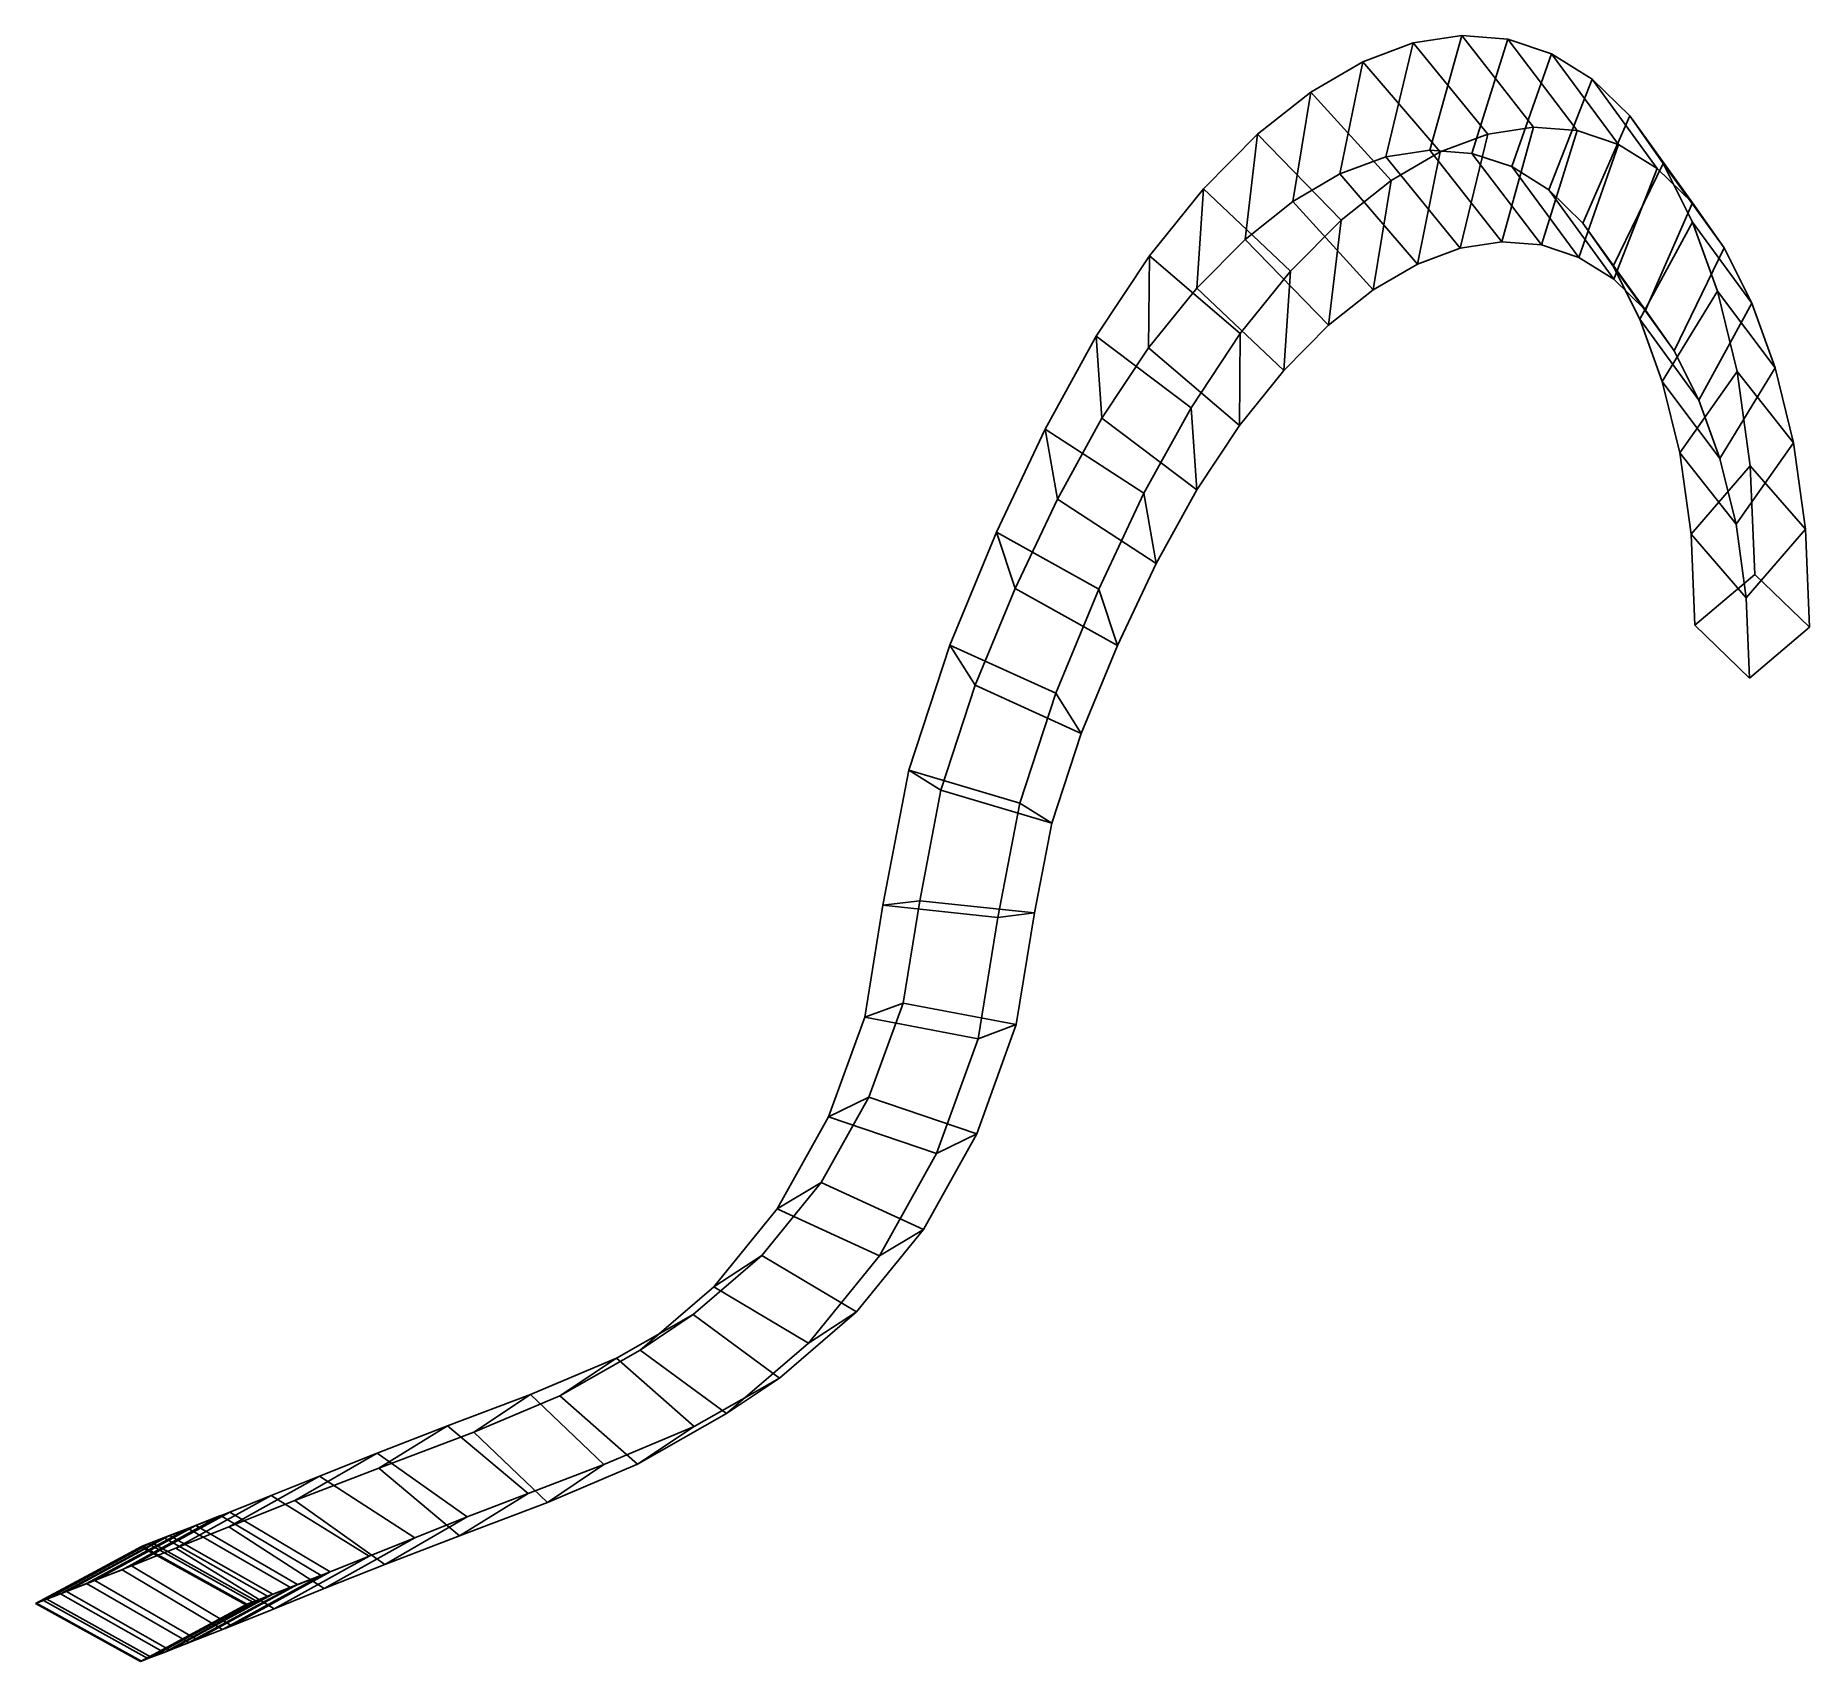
# Model space of a CAD drawing. Header units: inches. Extents: x -31 to 340, y -18 to 322.
import ezdxf

# ---------------------------------------------------------------- set-up
doc = ezdxf.new("R2010")
doc.units = ezdxf.units.IN
doc.header["$LTSCALE"] = 0.03937
doc.header["$MEASUREMENT"] = 0
doc.layers.add('Default', color=7, linetype='Continuous')

msp = doc.modelspace()

# ---------------------------------------------------------------- linework, layer by layer
at = {"layer": 'Default'}
for p, q in [((246.11, 316.53, 251.46), (256.65, 320.45, 228.12)), ((256.65, 320.45, 228.12), (250.9, 296.64, 222.84)), ((256.65, 320.45, 228.12), (266.79, 322.01, 204.38)), ((272.24, 301.38, 232.75), (256.65, 320.45, 228.12)), ((266.79, 322.01, 204.38), (260.13, 298.06, 201.23)), ((266.79, 322.01, 204.38), (276.45, 321.25, 180.45)), ((281.82, 302.86, 210.31), (266.79, 322.01, 204.38)), ((276.45, 321.25, 180.45), (268.94, 297.36, 179.41)), ((276.45, 321.25, 180.45), (285.57, 318.21, 156.49)), ((290.96, 302.14, 187.66), (276.45, 321.25, 180.45)), ((235.25, 310.18, 274.19), (246.11, 316.53, 251.46)), ((246.11, 316.53, 251.46), (241.34, 293.07, 244.03)), ((262.29, 297.68, 254.78), (246.11, 316.53, 251.46)), ((285.57, 318.21, 156.49), (277.26, 294.59, 157.55)), ((285.57, 318.21, 156.49), (294.09, 312.87, 132.66)), ((299.6, 299.25, 164.98), (285.57, 318.21, 156.49)), ((294.09, 312.87, 132.66), (285.01, 289.73, 135.87)), ((294.09, 312.87, 132.66), (301.91, 305.23, 109.17)), ((307.65, 294.21, 142.46), (294.09, 312.87, 132.66)), ((224.13, 301.35, 296.05), (235.25, 310.18, 274.19)), ((235.25, 310.18, 274.19), (231.51, 287.33, 264.6)), ((252.06, 291.7, 276.2), (235.25, 310.18, 274.19)), ((301.91, 305.23, 109.17), (292.11, 282.79, 114.54)), ((301.91, 305.23, 109.17), (308.93, 295.26, 86.25)), ((315.03, 287, 120.28), (301.91, 305.23, 109.17)), ((212.83, 289.96, 316.76), (224.13, 301.35, 296.05)), ((224.13, 301.35, 296.05), (221.5, 279.38, 284.28)), ((241.6, 283.39, 296.75), (224.13, 301.35, 296.05)), ((262.29, 297.68, 254.78), (272.24, 301.38, 232.75)), ((266.49, 277.57, 227.47), (272.24, 301.38, 232.75)), ((272.24, 301.38, 232.75), (281.82, 302.86, 210.31)), ((275.17, 278.9, 207.16), (281.82, 302.86, 210.31)), ((281.82, 302.86, 210.31), (290.96, 302.14, 187.66)), ((283.46, 278.25, 186.62), (290.96, 302.14, 187.66)), ((290.96, 302.14, 187.66), (299.6, 299.25, 164.98)), ((260.13, 298.06, 201.23), (250.9, 296.64, 222.84)), ((252.06, 291.7, 276.2), (262.29, 297.68, 254.78)), ((257.52, 274.22, 247.36), (262.29, 297.68, 254.78)), ((268.94, 297.36, 179.41), (260.13, 298.06, 201.23)), ((260.13, 298.06, 201.23), (275.17, 278.9, 207.16)), ((277.26, 294.59, 157.55), (268.94, 297.36, 179.41)), ((268.94, 297.36, 179.41), (283.46, 278.25, 186.62)), ((291.29, 275.63, 166.05), (299.6, 299.25, 164.98)), ((299.6, 299.25, 164.98), (307.65, 294.21, 142.46)), ((241.34, 293.07, 244.03), (231.51, 287.33, 264.6)), ((250.9, 296.64, 222.84), (241.34, 293.07, 244.03)), ((241.34, 293.07, 244.03), (257.52, 274.22, 247.36)), ((250.9, 296.64, 222.84), (266.49, 277.57, 227.47)), ((285.01, 289.73, 135.87), (277.26, 294.59, 157.55)), ((277.26, 294.59, 157.55), (291.29, 275.63, 166.05)), ((308.93, 295.26, 86.25), (298.47, 273.77, 93.79)), ((298.58, 271.07, 145.66), (307.65, 294.21, 142.46)), ((307.65, 294.21, 142.46), (315.03, 287, 120.28)), ((308.93, 295.26, 86.25), (315.07, 283.02, 64.16)), ((321.66, 277.6, 98.68), (308.93, 295.26, 86.25)), ((201.51, 275.93, 336.03), (212.83, 289.96, 316.76)), ((212.83, 289.96, 316.76), (211.39, 269.19, 302.81)), ((231.02, 272.73, 316.15), (212.83, 289.96, 316.76)), ((241.6, 283.39, 296.75), (252.06, 291.7, 276.2)), ((248.31, 268.85, 266.61), (252.06, 291.7, 276.2)), ((292.11, 282.79, 114.54), (285.01, 289.73, 135.87)), ((285.01, 289.73, 135.87), (298.58, 271.07, 145.66)), ((231.51, 287.33, 264.6), (221.5, 279.38, 284.28)), ((231.51, 287.33, 264.6), (248.31, 268.85, 266.61)), ((305.24, 264.56, 125.66), (315.03, 287, 120.28)), ((315.03, 287, 120.28), (321.66, 277.6, 98.68)), ((231.02, 272.73, 316.15), (241.6, 283.39, 296.75)), ((238.97, 261.43, 284.98), (241.6, 283.39, 296.75)), ((298.47, 273.77, 93.79), (292.11, 282.79, 114.54)), ((292.11, 282.79, 114.54), (305.24, 264.56, 125.66)), ((315.07, 283.02, 64.16), (304.03, 262.7, 73.81)), ((315.07, 283.02, 64.16), (320.26, 268.59, 43.11)), ((327.44, 266.07, 77.87), (315.07, 283.02, 64.16)), ((221.5, 279.38, 284.28), (211.39, 269.19, 302.81)), ((221.5, 279.38, 284.28), (238.97, 261.43, 284.98)), ((266.49, 277.57, 227.47), (275.17, 278.9, 207.16)), ((275.17, 278.9, 207.16), (283.46, 278.25, 186.62)), ((283.46, 278.25, 186.62), (291.29, 275.63, 166.05)), ((190.36, 259.14, 353.47), (201.51, 275.93, 336.03)), ((201.51, 275.93, 336.03), (201.34, 256.74, 319.91)), ((220.48, 259.68, 334.08), (201.51, 275.93, 336.03)), ((257.52, 274.22, 247.36), (266.49, 277.57, 227.47)), ((291.29, 275.63, 166.05), (298.58, 271.07, 145.66)), ((311.2, 256.11, 106.22), (321.66, 277.6, 98.68)), ((321.66, 277.6, 98.68), (327.44, 266.07, 77.87)), ((220.48, 259.68, 334.08), (231.02, 272.73, 316.15)), ((229.58, 251.96, 302.2), (231.02, 272.73, 316.15)), ((248.31, 268.85, 266.61), (257.52, 274.22, 247.36)), ((304.03, 262.7, 73.81), (298.47, 273.77, 93.79)), ((298.47, 273.77, 93.79), (311.2, 256.11, 106.22)), ((298.58, 271.07, 145.66), (305.24, 264.56, 125.66)), ((211.39, 269.19, 302.81), (201.34, 256.74, 319.91)), ((211.39, 269.19, 302.81), (229.58, 251.96, 302.2)), ((238.97, 261.43, 284.98), (248.31, 268.85, 266.61)), ((320.26, 268.59, 43.11), (308.7, 249.68, 54.83)), ((320.26, 268.59, 43.11), (324.38, 251.75, 23.23)), ((332.31, 252.5, 58.08), (320.26, 268.59, 43.11)), ((305.24, 264.56, 125.66), (311.2, 256.11, 106.22)), ((316.39, 245.76, 87.53), (327.44, 266.07, 77.87)), ((327.44, 266.07, 77.87), (332.31, 252.5, 58.08)), ((210.21, 244.2, 350.16), (220.48, 259.68, 334.08)), ((220.31, 240.49, 317.96), (220.48, 259.68, 334.08)), ((229.58, 251.96, 302.2), (238.97, 261.43, 284.98)), ((308.7, 249.68, 54.83), (304.03, 262.7, 73.81)), ((304.03, 262.7, 73.81), (316.39, 245.76, 87.53)), ((179.69, 239.74, 368.46), (190.36, 259.14, 353.47)), ((210.21, 244.2, 350.16), (190.36, 259.14, 353.47)), ((190.36, 259.14, 353.47), (191.55, 242, 335.22)), ((201.34, 256.74, 319.91), (191.55, 242, 335.22)), ((201.34, 256.74, 319.91), (220.31, 240.49, 317.96)), ((311.2, 256.11, 106.22), (316.39, 245.76, 87.53)), ((320.76, 233.59, 69.8), (332.31, 252.5, 58.08)), ((332.31, 252.5, 58.08), (336.16, 236.82, 39.56)), ((220.31, 240.49, 317.96), (229.58, 251.96, 302.2)), ((312.36, 234.75, 37.18), (308.7, 249.68, 54.83)), ((308.7, 249.68, 54.83), (320.76, 233.59, 69.8)), ((324.38, 251.75, 23.23), (312.36, 234.75, 37.18)), ((324.38, 251.75, 23.23), (327.13, 232.08, 5.04)), ((336.16, 236.82, 39.56), (324.38, 251.75, 23.23)), ((316.39, 245.76, 87.53), (320.76, 233.59, 69.8)), ((191.55, 242, 335.22), (182.25, 225.1, 348.28)), ((191.55, 242, 335.22), (211.4, 227.06, 331.91)), ((200.36, 226.3, 363.98), (210.21, 244.2, 350.16)), ((211.4, 227.06, 331.91), (210.21, 244.2, 350.16)), ((169.51, 218.15, 380.46), (179.69, 239.74, 368.46)), ((200.36, 226.3, 363.98), (179.69, 239.74, 368.46)), ((179.69, 239.74, 368.46), (182.25, 225.1, 348.28)), ((211.4, 227.06, 331.91), (220.31, 240.49, 317.96)), ((314.74, 217.77, 21.47), (312.36, 234.75, 37.18)), ((312.36, 234.75, 37.18), (324.14, 219.82, 53.52)), ((324.14, 219.82, 53.52), (336.16, 236.82, 39.56)), ((336.16, 236.82, 39.56), (338.68, 218.79, 22.87)), ((327.13, 232.08, 5.04), (314.74, 217.77, 21.47)), ((320.76, 233.59, 69.8), (324.14, 219.82, 53.52)), ((327.13, 232.08, 5.04), (328.04, 209.34, -10.48)), ((338.68, 218.79, 22.87), (327.13, 232.08, 5.04)), ((190.91, 206.25, 375.12), (200.36, 226.3, 363.98)), ((202.93, 211.66, 343.8), (200.36, 226.3, 363.98)), ((202.93, 211.66, 343.8), (211.4, 227.06, 331.91)), ((182.25, 225.1, 348.28), (173.43, 206.4, 358.67)), ((182.25, 225.1, 348.28), (202.93, 211.66, 343.8)), ((324.14, 219.82, 53.52), (326.29, 204.48, 39.31)), ((159.78, 194.59, 389.09), (169.51, 218.15, 380.46)), ((190.91, 206.25, 375.12), (169.51, 218.15, 380.46)), ((169.51, 218.15, 380.46), (173.43, 206.4, 358.67)), ((315.51, 198.71, 8.44), (314.74, 217.77, 21.47)), ((314.74, 217.77, 21.47), (326.29, 204.48, 39.31)), ((326.29, 204.48, 39.31), (338.68, 218.79, 22.87)), ((338.68, 218.79, 22.87), (339.51, 198.29, 8.87)), ((194.84, 194.49, 353.34), (202.93, 211.66, 343.8)), ((328.04, 209.34, -10.48), (315.51, 198.71, 8.44)), ((339.51, 198.29, 8.87), (328.04, 209.34, -10.48)), ((173.43, 206.4, 358.67), (165.07, 186.16, 366.09)), ((173.43, 206.4, 358.67), (194.84, 194.49, 353.34)), ((181.92, 184.5, 383.1), (190.91, 206.25, 375.12)), ((194.84, 194.49, 353.34), (190.91, 206.25, 375.12)), ((326.29, 204.48, 39.31), (326.98, 187.66, 27.8)), ((315.51, 198.71, 8.44), (326.98, 187.66, 27.8)), ((326.98, 187.66, 27.8), (339.51, 198.29, 8.87)), ((151.23, 168.45, 393.99), (159.78, 194.59, 389.09)), ((181.92, 184.5, 383.1), (159.78, 194.59, 389.09)), ((159.78, 194.59, 389.09), (165.07, 186.16, 366.09)), ((187.22, 176.07, 360.1), (194.84, 194.49, 353.34)), ((165.07, 186.16, 366.09), (157.91, 164.26, 370.2)), ((165.07, 186.16, 366.09), (187.22, 176.07, 360.1)), ((174.41, 161.56, 387.42), (181.92, 184.5, 383.1)), ((187.22, 176.07, 360.1), (181.92, 184.5, 383.1)), ((181.1, 157.37, 363.63), (187.22, 176.07, 360.1)), ((145.8, 140.2, 394.2), (151.23, 168.45, 393.99)), ((174.41, 161.56, 387.42), (151.23, 168.45, 393.99)), ((151.23, 168.45, 393.99), (157.91, 164.26, 370.2)), ((157.91, 164.26, 370.2), (153.48, 141.14, 370.36)), ((157.91, 164.26, 370.2), (181.1, 157.37, 363.63)), ((169.83, 137.65, 387.57), (174.41, 161.56, 387.42)), ((181.1, 157.37, 363.63), (174.41, 161.56, 387.42)), ((177.51, 138.58, 363.73), (181.1, 157.37, 363.63)), ((145.8, 140.2, 394.2), (153.48, 141.14, 370.36)), ((153.48, 141.14, 370.36), (149.99, 119.69, 367.17)), ((153.48, 141.14, 370.36), (177.51, 138.58, 363.73)), ((142.03, 116.76, 390.75), (145.8, 140.2, 394.2)), ((169.83, 137.65, 387.57), (145.8, 140.2, 394.2)), ((165.68, 112.29, 383.76), (169.83, 137.65, 387.57)), ((177.51, 138.58, 363.73), (169.83, 137.65, 387.57)), ((173.64, 115.22, 360.17), (177.51, 138.58, 363.73)), ((142.03, 116.76, 390.75), (149.99, 119.69, 367.17)), ((149.99, 119.69, 367.17), (142.86, 100.05, 361.82)), ((149.99, 119.69, 367.17), (173.64, 115.22, 360.17)), ((134.44, 95.92, 385.06), (142.03, 116.76, 390.75)), ((165.68, 112.29, 383.76), (142.03, 116.76, 390.75)), ((165.42, 92.42, 354), (173.64, 115.22, 360.17)), ((173.64, 115.22, 360.17), (165.68, 112.29, 383.76)), ((156.99, 88.28, 377.24), (165.68, 112.29, 383.76)), ((142.86, 100.05, 361.82), (132.9, 82.24, 354.21)), ((134.44, 95.92, 385.06), (142.86, 100.05, 361.82)), ((142.86, 100.05, 361.82), (165.42, 92.42, 354)), ((123.7, 76.71, 376.86), (134.44, 95.92, 385.06)), ((156.99, 88.28, 377.24), (134.44, 95.92, 385.06)), ((154.24, 72.42, 345.46), (165.42, 92.42, 354)), ((165.42, 92.42, 354), (156.99, 88.28, 377.24)), ((145.04, 66.89, 368.11), (156.99, 88.28, 377.24)), ((132.9, 82.24, 354.21), (120.47, 66.95, 344.74)), ((123.7, 76.71, 376.86), (132.9, 82.24, 354.21)), ((132.9, 82.24, 354.21), (154.24, 72.42, 345.46)), ((110.46, 60.42, 366.77), (123.7, 76.71, 376.86)), ((145.04, 66.89, 368.11), (123.7, 76.71, 376.86)), ((140.23, 55.18, 334.79), (154.24, 72.42, 345.46)), ((154.24, 72.42, 345.46), (145.04, 66.89, 368.11)), ((120.47, 66.95, 344.74), (106.12, 54.6, 333.82)), ((110.46, 60.42, 366.77), (120.47, 66.95, 344.74)), ((120.47, 66.95, 344.74), (140.23, 55.18, 334.79)), ((130.23, 48.65, 356.82), (145.04, 66.89, 368.11)), ((95.05, 47.17, 355.05), (110.46, 60.42, 366.77)), ((130.23, 48.65, 356.82), (110.46, 60.42, 366.77)), ((106.12, 54.6, 333.82), (90.08, 45.51, 321.48)), ((95.05, 47.17, 355.05), (106.12, 54.6, 333.82)), ((106.12, 54.6, 333.82), (124.17, 41.34, 322.57)), ((124.17, 41.34, 322.57), (140.23, 55.18, 334.79)), ((140.23, 55.18, 334.79), (130.23, 48.65, 356.82)), ((113.09, 33.91, 343.79), (130.23, 48.65, 356.82)), ((90.08, 45.51, 321.48), (72.11, 37.93, 308.52)), ((78.22, 37.6, 342.1), (95.05, 47.17, 355.05)), ((78.22, 37.6, 342.1), (90.08, 45.51, 321.48)), ((90.08, 45.51, 321.48), (106.34, 31.22, 308.85)), ((113.09, 33.91, 343.79), (95.05, 47.17, 355.05)), ((106.34, 31.22, 308.85), (124.17, 41.34, 322.57)), ((124.17, 41.34, 322.57), (113.09, 33.91, 343.79)), ((72.11, 37.93, 308.52), (54.78, 31.34, 294.44)), ((60.27, 30.04, 329.15), (72.11, 37.93, 308.52)), ((60.27, 30.04, 329.15), (78.22, 37.6, 342.1)), ((72.11, 37.93, 308.52), (87.47, 23.24, 295.23)), ((94.48, 23.31, 329.47), (78.22, 37.6, 342.1)), ((94.48, 23.31, 329.47), (113.09, 33.91, 343.79)), ((54.78, 31.34, 294.44), (40.08, 25.67, 277.32)), ((40.39, 22.49, 312.95), (54.78, 31.34, 294.44)), ((40.39, 22.49, 312.95), (60.27, 30.04, 329.15)), ((54.78, 31.34, 294.44), (71.65, 17.23, 282.42)), ((75.63, 15.35, 315.86), (60.27, 30.04, 329.15)), ((87.47, 23.24, 295.23), (106.34, 31.22, 308.85)), ((106.34, 31.22, 308.85), (94.48, 23.31, 329.47)), ((22.86, 15.72, 292.57), (40.08, 25.67, 277.32)), ((22.86, 15.72, 292.57), (40.39, 22.49, 312.95)), ((40.08, 25.67, 277.32), (27.97, 20.86, 257.84)), ((40.08, 25.67, 277.32), (58.88, 12.3, 267.54)), ((57.26, 8.37, 300.93), (40.39, 22.49, 312.95)), ((71.65, 17.23, 282.42), (87.47, 23.24, 295.23)), ((75.63, 15.35, 315.86), (94.48, 23.31, 329.47)), ((87.47, 23.24, 295.23), (75.63, 15.35, 315.86)), ((9.05, 10.24, 270.39), (27.97, 20.86, 257.84)), ((27.97, 20.86, 257.84), (17.86, 16.78, 236.92)), ((27.97, 20.86, 257.84), (47.91, 7.94, 249.85)), ((-2.01, 5.78, 247.49), (17.86, 16.78, 236.92)), ((9.05, 10.24, 270.39), (22.86, 15.72, 292.57)), ((17.86, 16.78, 236.92), (9.24, 13.34, 215.17)), ((17.86, 16.78, 236.92), (38.41, 4.11, 230.19)), ((41.66, 2.36, 282.79), (22.86, 15.72, 292.57)), ((71.65, 17.23, 282.42), (57.26, 8.37, 300.93)), ((57.26, 8.37, 300.93), (75.63, 15.35, 315.86)), ((58.88, 12.3, 267.54), (71.65, 17.23, 282.42)), ((7.32, 12.58, 7.03), (-13.29, 1.28, -1.67)), ((-11.29, 2.08, 224.1), (9.24, 13.34, 215.17)), ((0.52, 9.91, 29.48), (7.32, 12.58, 7.03)), ((9.24, 13.34, 215.17), (2.12, 10.54, 192.8)), ((28.31, 0.09, 12.61), (7.32, 12.58, 7.03)), ((9.24, 13.34, 215.17), (30.19, 0.83, 209.45)), ((58.88, 12.3, 267.54), (41.66, 2.36, 282.79)), ((47.91, 7.94, 249.85), (58.88, 12.3, 267.54)), ((-26.17, -3.76, 47.78), (-4.51, 7.95, 52.48)), ((-24.93, -3.27, 175.14), (-3.38, 8.4, 169.91)), ((0.52, 9.91, 29.48), (-20.7, -1.63, 22.79)), ((-18.98, -0.95, 199.95), (2.12, 10.54, 192.8)), ((-7.79, 6.67, 75.85), (-4.51, 7.95, 52.48)), ((-3.38, 8.4, 169.91), (-7.12, 6.95, 146.62)), ((-4.51, 7.95, 52.48), (0.52, 9.91, 29.48)), ((-4.51, 7.95, 52.48), (17.15, -4.29, 55.5)), ((2.12, 10.54, 192.8), (-3.38, 8.4, 169.91)), ((-3.38, 8.4, 169.91), (18.22, -3.86, 166.54)), ((-2.01, 5.78, 247.49), (9.05, 10.24, 270.39)), ((21.9, -2.43, 33.78), (0.52, 9.91, 29.48)), ((2.12, 10.54, 192.8), (23.42, -1.83, 188.2)), ((28.99, -2.68, 262.41), (9.05, 10.24, 270.39)), ((47.91, 7.94, 249.85), (28.99, -2.68, 262.41)), ((38.41, 4.11, 230.19), (47.91, 7.94, 249.85)), ((41.66, 2.36, 282.79), (57.26, 8.37, 300.93)), ((-31.38, -5.79, 98.69), (-9.32, 6.08, 99.43)), ((-31.15, -5.69, 124.31), (-9.1, 6.17, 123.07)), ((-29.73, -5.15, 73.14), (-7.79, 6.67, 75.85)), ((-29, -4.85, 149.85), (-7.12, 6.95, 146.62)), ((-11.29, 2.08, 224.1), (-2.01, 5.78, 247.49)), ((-9.32, 6.08, 99.43), (-7.79, 6.67, 75.85)), ((-9.1, 6.17, 123.07), (-9.32, 6.08, 99.43)), ((-9.32, 6.08, 99.43), (12.6, -6.05, 99.91)), ((-7.12, 6.95, 146.62), (-9.1, 6.17, 123.07)), ((-9.1, 6.17, 123.07), (12.81, -5.96, 122.28)), ((-7.79, 6.67, 75.85), (14.05, -5.49, 77.6)), ((-7.12, 6.95, 146.62), (14.68, -5.23, 144.54)), ((18.54, -6.9, 240.77), (-2.01, 5.78, 247.49)), ((38.41, 4.11, 230.19), (18.54, -6.9, 240.77)), ((30.19, 0.83, 209.45), (38.41, 4.11, 230.19)), ((-13.29, 1.28, -1.67), (-20.7, -1.63, 22.79)), ((-18.98, -0.95, 199.95), (-11.29, 2.08, 224.1)), ((-13.29, 1.28, -1.67), (7.7, -11.21, 3.91)), ((9.66, -10.44, 218.38), (-11.29, 2.08, 224.1)), ((7.7, -11.21, 3.91), (28.31, 0.09, 12.61)), ((30.19, 0.83, 209.45), (9.66, -10.44, 218.38)), ((28.31, 0.09, 12.61), (21.9, -2.43, 33.78)), ((23.42, -1.83, 188.2), (30.19, 0.83, 209.45)), ((28.99, -2.68, 262.41), (41.66, 2.36, 282.79)), ((-29, -4.85, 149.85), (-24.93, -3.27, 175.14)), ((-20.7, -1.63, 22.79), (-26.17, -3.76, 47.78)), ((-24.93, -3.27, 175.14), (-18.98, -0.95, 199.95)), ((-3.33, -15.53, 171.76), (-24.93, -3.27, 175.14)), ((-20.7, -1.63, 22.79), (0.68, -13.97, 27.09)), ((2.32, -13.32, 195.35), (-18.98, -0.95, 199.95)), ((0.68, -13.97, 27.09), (21.9, -2.43, 33.78)), ((23.42, -1.83, 188.2), (2.32, -13.32, 195.35)), ((21.9, -2.43, 33.78), (17.15, -4.29, 55.5)), ((18.22, -3.86, 166.54), (23.42, -1.83, 188.2)), ((18.54, -6.9, 240.77), (28.99, -2.68, 262.41)), ((-29.73, -5.15, 73.14), (-31.38, -5.79, 98.69)), ((-31.38, -5.79, 98.69), (-31.15, -5.69, 124.31)), ((-9.46, -17.92, 99.18), (-31.38, -5.79, 98.69)), ((-31.15, -5.69, 124.31), (-29, -4.85, 149.85)), ((-9.23, -17.82, 123.52), (-31.15, -5.69, 124.31)), ((-26.17, -3.76, 47.78), (-29.73, -5.15, 73.14)), ((-7.88, -17.31, 74.89), (-29.73, -5.15, 73.14)), ((-7.2, -17.03, 147.77), (-29, -4.85, 149.85)), ((-4.51, -16, 50.81), (-26.17, -3.76, 47.78)), ((12.6, -6.05, 99.91), (-9.46, -17.92, 99.18)), ((12.81, -5.96, 122.28), (-9.23, -17.82, 123.52)), ((14.05, -5.49, 77.6), (-7.88, -17.31, 74.89)), ((14.68, -5.23, 144.54), (-7.2, -17.03, 147.77)), ((17.15, -4.29, 55.5), (-4.51, -16, 50.81)), ((18.22, -3.86, 166.54), (-3.33, -15.53, 171.76)), ((9.66, -10.44, 218.38), (18.54, -6.9, 240.77)), ((14.05, -5.49, 77.6), (12.6, -6.05, 99.91)), ((12.6, -6.05, 99.91), (12.81, -5.96, 122.28)), ((12.81, -5.96, 122.28), (14.68, -5.23, 144.54)), ((17.15, -4.29, 55.5), (14.05, -5.49, 77.6)), ((14.68, -5.23, 144.54), (18.22, -3.86, 166.54)), ((2.32, -13.32, 195.35), (9.66, -10.44, 218.38)), ((0.68, -13.97, 27.09), (-4.51, -16, 50.81)), ((-3.33, -15.53, 171.76), (2.32, -13.32, 195.35)), ((7.7, -11.21, 3.91), (0.68, -13.97, 27.09)), ((-7.88, -17.31, 74.89), (-9.46, -17.92, 99.18)), ((-9.46, -17.92, 99.18), (-9.23, -17.82, 123.52)), ((-9.23, -17.82, 123.52), (-7.2, -17.03, 147.77)), ((-4.51, -16, 50.81), (-7.88, -17.31, 74.89)), ((-7.2, -17.03, 147.77), (-3.33, -15.53, 171.76))]:
    msp.add_line(p, q, dxfattribs=at)

doc.saveas('drawing.dxf')
